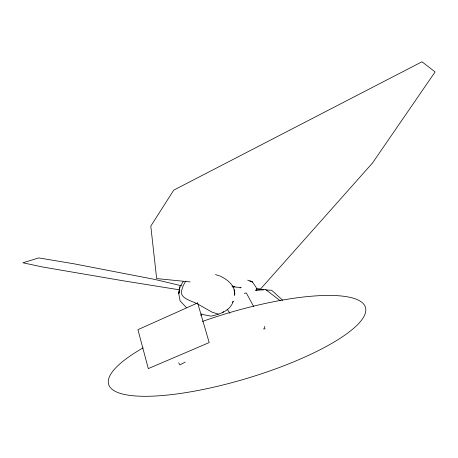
<?xml version="1.0" encoding="UTF-8"?>
<svg xmlns="http://www.w3.org/2000/svg" width="458" height="458" viewBox="0 0 458 458"><rect width="100%" height="100%" fill="white"/><g stroke="black" fill="none" stroke-linecap="round" stroke-linejoin="round"><path stroke-width="0.69" d="M186.349 307.576L180.074 300.826L178.769 293.727L179.862 286.92L183.166 281.601M178.769 293.727L179.318 290.32M179.536 288.964L179.862 286.92L178.792 293.509M200.925 315.608L201.835 313.667M232.521 302.206L233.299 301.072C230.38 310.902 220.103 314.125 211.155 316.129L201.016 314.234M222.777 312.625L223.533 311.532M185.164 362.123L179.948 364.906L178.694 362.85M240.015 287.91L241.183 287.504L232.126 286.828M244.28 293.355L246.33 292.965L253.703 306.608M255.175 290.532L265.634 289.485L280.256 300.809M263.39 328.855L265.005 328.896L264.432 326.457M255.965 289.376L263.802 289.828M265.938 289.948L271.64 290.275L282.666 300.242M190.11 281.922L156.653 278.579L150.796 226.132L173.737 190.127L421.984 61.778L435.1 71.952L372.531 162.951L260.585 288.969L256.314 288.546M232.109 286.124L234.954 286.41M179.645 289.851L123.15 280.788L42.628 266.997L22.9 262.778L38.753 257.911L74.07 263.819L154.815 279.432L181.929 285.889M215.46 274.617L219.216 275.733M218.243 314.102L212.157 312.201L197.833 304.118M247.692 280.153L252.387 281.962L256.137 287.395L256.68 290.807M249.765 280.966L252.387 281.962L250.612 281.012M196.619 303.517C192.022 301.078 180.916 298.616 181.334 291.883A82.446 31.842 67.3 0 1 185.914 281.069M219.846 275.916C227.454 279.5 235.818 285.849 234.673 295.324L234.112 289.639M227.128 309.184L229.956 313.243M202.499 321.424A134.039 33.995 -16.7 0 1 365.501 312.539A134.039 33.995 -16.7 0 1 185.536 392.672A134.039 33.995 -16.7 0 1 143.119 347.862M197.644 302.944L137.932 329.657L148.3 368.616L209.186 342.573L197.644 302.944"/></g></svg>
